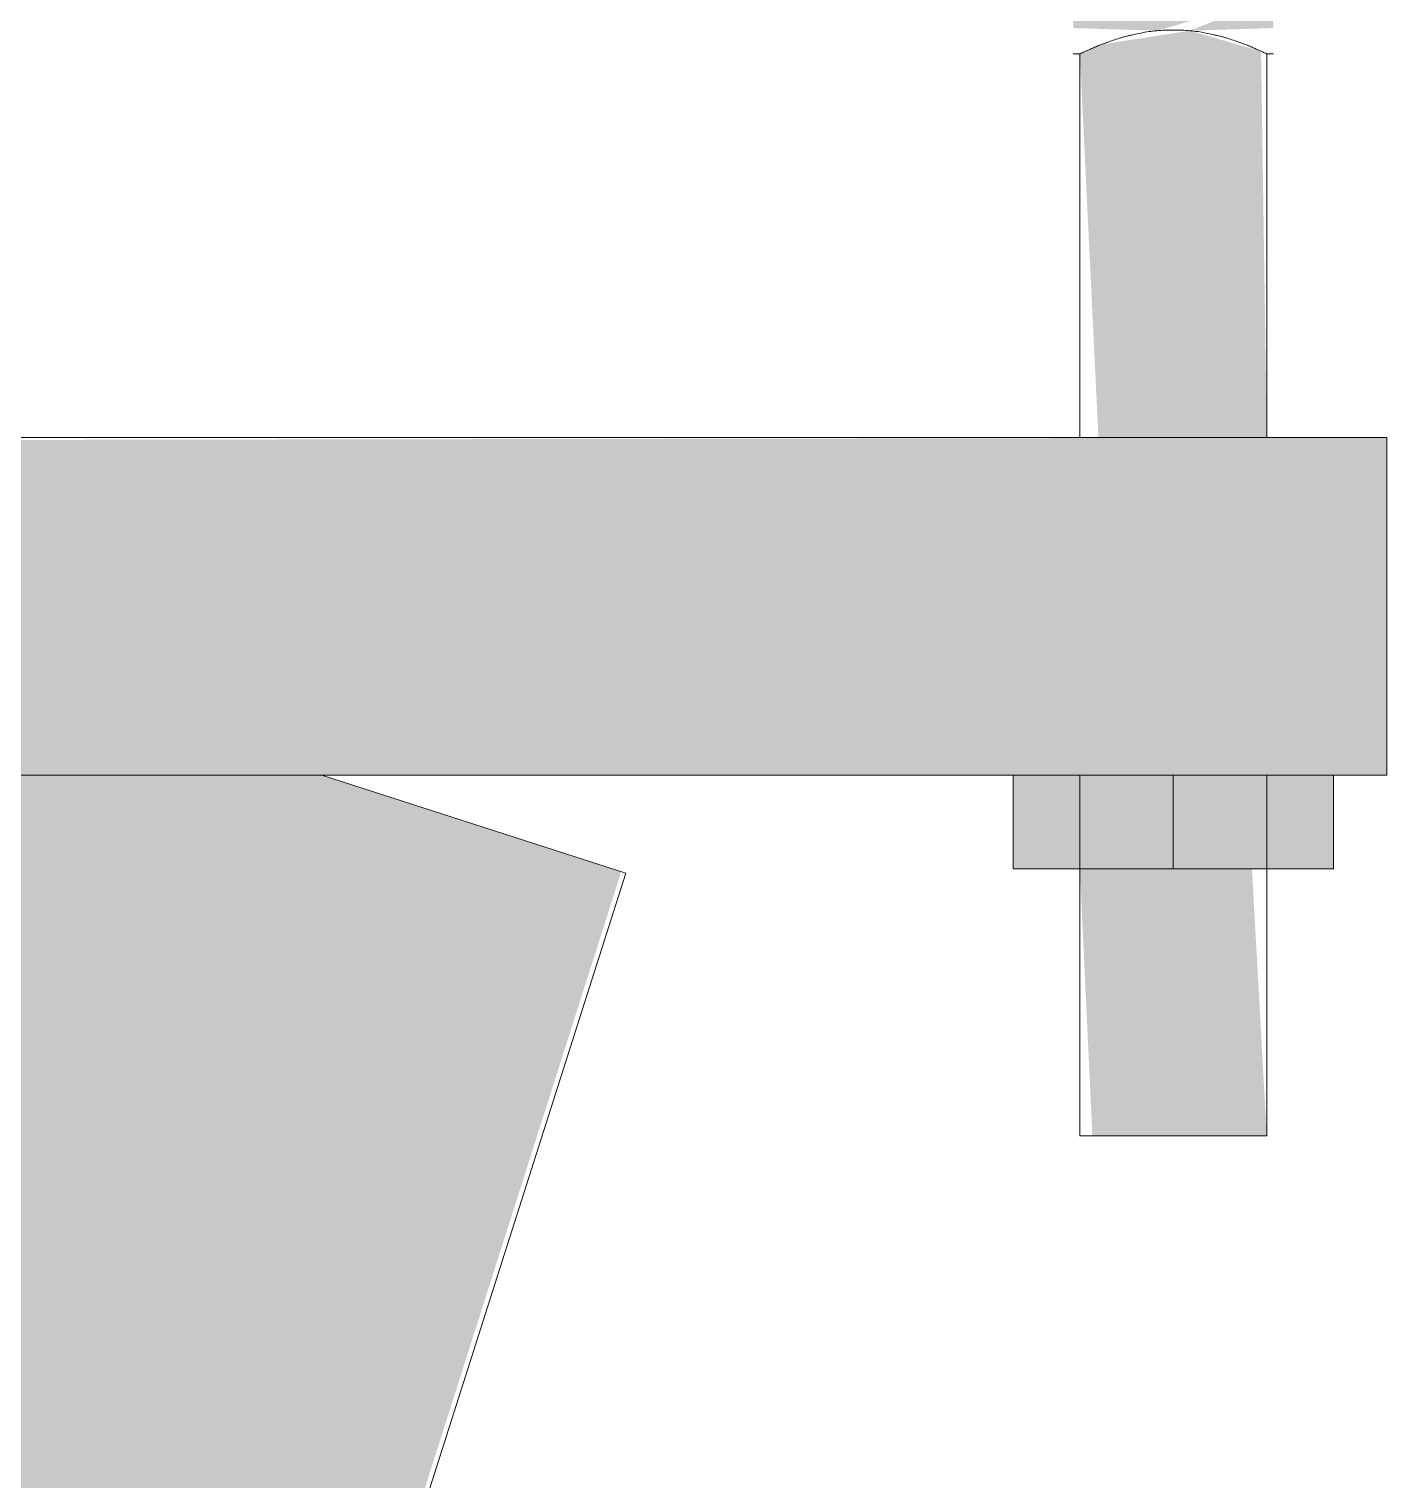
# Model space of a CAD drawing. Header units: inches. Extents: x -54880 to -186, y -265 to 853.
# Drawn here: x -25580.53 to -25574.17, y 278.08 to 284.87 of the extents above; entities that cross this region are included whole.
import ezdxf

# ---------------------------------------------------------------- set-up
doc = ezdxf.new("R2010")
doc.units = ezdxf.units.IN
doc.header["$MEASUREMENT"] = 0
doc.layers.add('Q-SPCQ', color=91, linetype='Continuous', lineweight=9)

# ---------------------------------------------------------------- blocks, each defined once
blk = doc.blocks.new('Basketball_Backstop-Performance_Sports_Systems-3103-Ceiling_Hung - 27_-0_ to 27_-11 7_8_-652462-Section 13')
at = {"layer": 'Q-SPCQ'}
h = blk.add_hatch(color=256, dxfattribs=at)
h.paths.add_polyline_path([(-25575.0968, 284.8589), (-25574.7052, 284.8714), (-25574.7052, 285.0154), (-25575.0607, 284.8733)], flags=0)
h.paths.add_polyline_path([(-25575.2509, 284.8589), (-25574.7052, 285.0154), (-25574.7052, 285.6562), (-25575.6427, 285.6562), (-25575.6427, 284.8714), (-25575.2872, 284.86)], flags=0)
h = blk.add_hatch(color=256, dxfattribs=at)
h.paths.add_polyline_path([(-25575.4833, 279.6875), (-25574.7364, 279.6875), (-25574.8059, 280.9375), (-25575.6114, 280.9375), (-25575.5528, 279.6875)], flags=0)
h.paths.add_polyline_path([(-25575.2226, 282.955), (-25574.7364, 282.955), (-25574.7634, 284.7627), (-25575.0968, 284.8589), (-25575.5085, 284.795), (-25575.6114, 284.75), (-25575.5244, 282.955), (-25575.2509, 282.955)], flags=0)
h = blk.add_hatch(color=256, dxfattribs=at)
h.paths.add_polyline_path([(-25618.8614, 281.375), (-25574.1739, 281.375), (-25574.1739, 282.955), (-25620.6739, 282.875), (-25620.6739, 281.375), (-25618.9743, 281.375)], flags=0)
h.paths.add_polyline_path([(-25670.1739, 281.375), (-25668.8263, 281.4228), (-25668.4599, 282.1327), (-25667.8425, 282.6069), (-25667.3209, 282.8378), (-25667.0338, 282.955), (-25670.1739, 282.955), (-25670.1739, 281.4228)], flags=0)
h.paths.add_polyline_path([(-25623.6739, 281.375), (-25623.6739, 282.875), (-25664.1669, 282.955), (-25664.8116, 281.375), (-25623.8302, 281.375)], flags=0)
h.paths.add_polyline_path([(-25622.0794, 282.0594), (-25622.0717, 281.8477), (-25621.9813, 282.0594), (-25621.9813, 282.2365), (-25622.0769, 282.064)], flags=0)
h.paths.add_polyline_path([(-25622.2327, 282.0519), (-25622.1049, 282.1069), (-25622.1739, 282.2124), (-25622.23, 282.0594)], flags=0)
h.paths.add_polyline_path([(-25622.3563, 281.8081), (-25622.2536, 281.8436), (-25622.271, 282.109), (-25622.3563, 282.1575), (-25622.3563, 281.8346)], flags=0)
h.paths.add_polyline_path([(-25621.8563, 281.9282), (-25621.7989, 282.125), (-25621.8563, 281.9375)], flags=0)
h.paths.add_polyline_path([(-25622.1688, 282.2265), (-25621.9813, 282.3125), (-25621.9864, 282.3959), (-25622.3563, 282.3902), (-25622.271, 282.232), (-25622.1739, 282.2267)], flags=0)
h = blk.add_hatch(color=256, dxfattribs=at)
h.paths.add_polyline_path([(-25618.958, 157.5625), (-25617.0753, 157.5625), (-25616.2382, 160.1875), (-25618.958, 160.1875)], flags=0)
h.paths.add_polyline_path([(-25614.9226, 164.3125), (-25577.7575, 280.9245), (-25579.1587, 281.375), (-25580.7275, 281.375), (-25618.0601, 164.3125)], flags=0)
for points in [[(-25575.1739, 280.9375), (-25575.1739, 281.375), (-25575.9239, 281.375), (-25575.9239, 280.9375)], [(-25574.4239, 280.9375), (-25574.4239, 281.375), (-25575.1739, 281.375), (-25575.1739, 280.9375)]]:
    blk.add_hatch(color=256, dxfattribs=at).paths.add_polyline_path(points, flags=0)
for p, q in [((-25575.6427, 284.75), (-25575.6114, 284.75)), ((-25575.6114, 284.75), (-25575.6114, 282.955)), ((-25574.7364, 282.955), (-25574.7364, 284.75)), ((-25574.7364, 284.75), (-25574.7052, 284.75)), ((-25621.6688, 282.955), (-25574.1739, 282.955)), ((-25574.1739, 282.955), (-25574.1739, 281.375)), ((-25574.1739, 281.375), (-25618.8614, 281.375)), ((-25579.1587, 281.375), (-25577.7359, 280.9176)), ((-25575.9239, 280.9375), (-25575.9239, 281.375)), ((-25575.6114, 281.375), (-25575.6114, 279.6875)), ((-25575.1739, 281.375), (-25575.1739, 280.9375)), ((-25574.7364, 279.6875), (-25574.7364, 281.375)), ((-25574.4239, 280.9375), (-25574.4239, 281.375)), ((-25614.9226, 164.3125), (-25577.7359, 280.9176)), ((-25575.1739, 280.9375), (-25575.9239, 280.9375)), ((-25574.4239, 280.9375), (-25575.1739, 280.9375)), ((-25574.7364, 279.6875), (-25575.6114, 279.6875))]:
    blk.add_line(p, q, dxfattribs=at)
blk.add_open_spline([(-25574.7364, 284.75), (-25574.7364, 284.7505), (-25574.7399, 284.7524), (-25574.7512, 284.7575), (-25574.7629, 284.7624), (-25574.7777, 284.769), (-25574.7953, 284.7771), (-25574.8124, 284.7845), (-25574.8273, 284.7905), (-25574.8392, 284.7949), (-25574.8516, 284.7994), (-25574.869, 284.8058), (-25574.892, 284.8142), (-25574.9169, 284.8224), (-25574.9377, 284.8285), (-25574.9539, 284.8327), (-25574.9705, 284.8367), (-25574.9932, 284.842), (-25575.0226, 284.8483), (-25575.0591, 284.8548), (-25575.0966, 284.8592), (-25575.135, 284.8616), (-25575.1739, 284.8624), (-25575.2127, 284.8616), (-25575.2511, 284.8592), (-25575.2886, 284.8548), (-25575.3252, 284.8483), (-25575.3546, 284.842), (-25575.3773, 284.8367), (-25575.3939, 284.8327), (-25575.4101, 284.8286), (-25575.4309, 284.8225), (-25575.4557, 284.8142), (-25575.4787, 284.8059), (-25575.4961, 284.7995), (-25575.5086, 284.795), (-25575.5204, 284.7906), (-25575.5354, 284.7846), (-25575.5524, 284.7772), (-25575.5701, 284.769), (-25575.5849, 284.7625), (-25575.5966, 284.7575), (-25575.6079, 284.7524), (-25575.6114, 284.7505), (-25575.6114, 284.75)], degree=3, knots=[0, 0, 0, 0, 0.055556, 0.083333, 0.111111, 0.138889, 0.166667, 0.194444, 0.208333, 0.222222, 0.236111, 0.25, 0.277778, 0.305556, 0.319444, 0.333333, 0.347222, 0.361111, 0.388889, 0.416667, 0.444444, 0.472222, 0.5, 0.527778, 0.555556, 0.583333, 0.611111, 0.638889, 0.652778, 0.666667, 0.680556, 0.694444, 0.722222, 0.75, 0.763889, 0.777778, 0.791667, 0.805556, 0.833333, 0.861111, 0.888889, 0.916667, 0.944444, 1, 1, 1, 1], dxfattribs=at)

msp = doc.modelspace()

# ---------------------------------------------------------------- block references
at = {"layer": 'Q-SPCQ'}
msp.add_blockref('Basketball_Backstop-Performance_Sports_Systems-3103-Ceiling_Hung - 27_-0_ to 27_-11 7_8_-652462-Section 13', (0, 0), dxfattribs=at)

doc.saveas('drawing.dxf')
